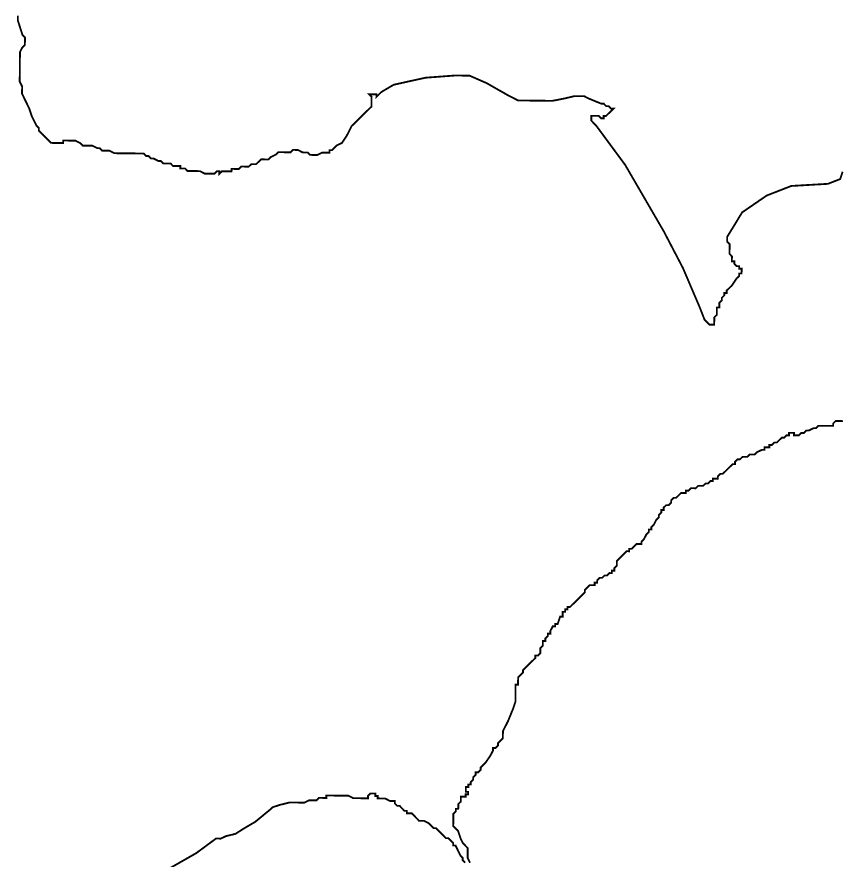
# Model space of a CAD drawing. Header units: metres. Extents: x 290190 to 339802, y 1811045 to 1991312.
# Drawn here: x 307362 to 308719, y 1928185 to 1929574 of the extents above; entities that cross this region are included whole.
import ezdxf

# ---------------------------------------------------------------- set-up
doc = ezdxf.new("R2010")
doc.units = ezdxf.units.M
doc.header["$MEASUREMENT"] = 0
doc.layers.add('HAZARDS LINE', color=1, linetype='Continuous')

msp = doc.modelspace()

# ---------------------------------------------------------------- linework, layer by layer
at = {"layer": 'HAZARDS LINE', "lineweight": 18}
for points in [[(308722.8, 1929318.9, 3.02, 3.02, 0), (308718.7, 1929306.9, 3.02, 3.02, 0), (308698.5, 1929299, 3.02, 3.02, 0), (308638.1, 1929295.5, 3.02, 3.02, 0), (308597.6, 1929279.7, 3.02, 3.02, 0), (308557.1, 1929251.9, 3.02, 3.02, 0), (308544.9, 1929231.8, 3.02, 3.02, 0), (308532.6, 1929211.8, 3.02, 3.02, 0), (308532.6, 1929207.8, 3.02, 3.02, 0), (308532.5, 1929203.7, 3.02, 3.02, 0), (308536.5, 1929199.7, 3.02, 3.02, 0), (308536.5, 1929195.6, 3.02, 3.02, 0), (308536.5, 1929191.6, 3.02, 3.02, 0), (308536.4, 1929187.6, 3.02, 3.02, 0), (308536.4, 1929183.6, 3.02, 3.02, 0), (308540.4, 1929179.5, 3.02, 3.02, 0), (308540.3, 1929175.5, 3.02, 3.02, 0), (308540.3, 1929171.4, 3.02, 3.02, 0), (308544.3, 1929171.4, 3.02, 3.02, 0), (308544.3, 1929167.4, 3.02, 3.02, 0), (308548.3, 1929163.3, 3.02, 3.02, 0), (308552.3, 1929163.3, 3.02, 3.02, 0), (308552.3, 1929159.3, 3.02, 3.02, 0), (308556.3, 1929159.2, 3.02, 3.02, 0), (308556.3, 1929155.2, 3.02, 3.02, 0), (308556.2, 1929151.2, 3.02, 3.02, 0), (308552.2, 1929151.2, 3.02, 3.02, 0), (308552.2, 1929147.2, 3.02, 3.02, 0), (308548.1, 1929143.2, 3.02, 3.02, 0), (308540, 1929131.2, 3.02, 3.02, 0), (308535.9, 1929127.2, 3.02, 3.02, 0), (308531.8, 1929123.2, 3.02, 3.02, 0), (308531.8, 1929119.1, 3.02, 3.02, 0), (308527.8, 1929119.2, 3.02, 3.02, 0), (308527.7, 1929115.2, 3.02, 3.02, 0), (308523.7, 1929111.2, 3.02, 3.02, 0), (308523.6, 1929107.1, 3.02, 3.02, 0), (308519.6, 1929103.1, 3.02, 3.02, 0), (308519.5, 1929099.1, 3.02, 3.02, 0), (308519.5, 1929095.1, 3.02, 3.02, 0), (308515.5, 1929095.1, 3.02, 3.02, 0), (308515.5, 1929091.1, 3.02, 3.02, 0), (308515.4, 1929087.1, 3.02, 3.02, 0), (308515.4, 1929083, 3.02, 3.02, 0), (308511.3, 1929079, 3.02, 3.02, 0), (308511.2, 1929071, 3.02, 3.02, 0), (308511.2, 1929067, 3.02, 3.02, 0), (308503.2, 1929067, 3.02, 3.02, 0), (308495.2, 1929075.2, 3.02, 3.02, 0), (308487.3, 1929095.4, 3.02, 3.02, 0), (308459.7, 1929160.1, 3.02, 3.02, 0), (308428, 1929220.8, 3.02, 3.02, 0), (308364.5, 1929330.1, 3.02, 3.02, 0), (308316.7, 1929394.9, 3.02, 3.02, 0), (308308.7, 1929403.1, 3.02, 3.02, 0), (308308.8, 1929407.1, 3.02, 3.02, 0), (308308.8, 1929411.1, 3.02, 3.02, 0), (308320.9, 1929411, 3.02, 3.02, 0), (308324.9, 1929407, 3.02, 3.02, 0), (308328.9, 1929406.9, 3.02, 3.02, 0), (308328.9, 1929410.9, 3.02, 3.02, 0), (308333, 1929410.9, 3.02, 3.02, 0), (308337, 1929414.9, 3.02, 3.02, 0), (308341.1, 1929418.9, 3.02, 3.02, 0), (308345.1, 1929422.9, 3.02, 3.02, 0), (308341.1, 1929422.9, 3.02, 3.02, 0), (308337.1, 1929427, 3.02, 3.02, 0), (308333.1, 1929427, 3.02, 3.02, 0), (308329.1, 1929431.1, 3.02, 3.02, 0), (308325.1, 1929431.1, 3.02, 3.02, 0), (308305, 1929439.3, 3.02, 3.02, 0), (308297, 1929443.4, 3.02, 3.02, 0), (308280.9, 1929443.6, 3.02, 3.02, 0), (308264.7, 1929439.7, 3.02, 3.02, 0), (308244.6, 1929435.8, 3.02, 3.02, 0), (308208.3, 1929436.2, 3.02, 3.02, 0), (308188.2, 1929436.3, 3.02, 3.02, 0), (308172.1, 1929444.5, 3.02, 3.02, 0), (308136.1, 1929465, 3.02, 3.02, 0), (308108, 1929477.3, 3.02, 3.02, 0), (308083.8, 1929477.5, 3.02, 3.02, 0), (308035.5, 1929473.9, 3.02, 3.02, 0), (307983, 1929462.3, 3.02, 3.02, 0), (307962.8, 1929450.4, 3.02, 3.02, 0), (307954.6, 1929442.4, 3.02, 3.02, 0), (307954.7, 1929446.4, 3.02, 3.02, 0), (307950.6, 1929446.5, 3.02, 3.02, 0), (307946.6, 1929446.5, 3.02, 3.02, 0), (307942.6, 1929446.5, 3.02, 3.02, 0), (307946.6, 1929442.5, 3.02, 3.02, 0), (307946.5, 1929438.4, 3.02, 3.02, 0), (307946.5, 1929434.4, 3.02, 3.02, 0), (307946.5, 1929430.4, 3.02, 3.02, 0), (307946.4, 1929426.3, 3.02, 3.02, 0), (307938.3, 1929418.4, 3.02, 3.02, 0), (307934.2, 1929414.4, 3.02, 3.02, 0), (307930.2, 1929410.4, 3.02, 3.02, 0), (307918, 1929398.4, 3.02, 3.02, 0), (307913.9, 1929394.4, 3.02, 3.02, 0), (307909.8, 1929386.4, 3.02, 3.02, 0), (307905.7, 1929378.4, 3.02, 3.02, 0), (307897.6, 1929366.3, 3.02, 3.02, 0), (307889.5, 1929362.4, 3.02, 3.02, 0), (307881.4, 1929354.4, 3.02, 3.02, 0), (307877.3, 1929354.4, 3.02, 3.02, 0), (307877.3, 1929350.4, 3.02, 3.02, 0), (307873.3, 1929350.4, 3.02, 3.02, 0), (307869.3, 1929350.5, 3.02, 3.02, 0), (307865.2, 1929350.5, 3.02, 3.02, 0), (307857.1, 1929346.6, 3.02, 3.02, 0), (307853.1, 1929346.6, 3.02, 3.02, 0), (307845.1, 1929346.7, 3.02, 3.02, 0), (307841.1, 1929350.7, 3.02, 3.02, 0), (307833, 1929350.8, 3.02, 3.02, 0), (307825, 1929354.9, 3.02, 3.02, 0), (307821, 1929354.9, 3.02, 3.02, 0), (307816.9, 1929355, 3.02, 3.02, 0), (307812.9, 1929351, 3.02, 3.02, 0), (307804.8, 1929351, 3.02, 3.02, 0), (307800.8, 1929351.1, 3.02, 3.02, 0), (307792.7, 1929351.1, 3.02, 3.02, 0), (307788.7, 1929347.1, 3.02, 3.02, 0), (307780.6, 1929343.2, 3.02, 3.02, 0), (307776.5, 1929339.2, 3.02, 3.02, 0), (307772.5, 1929339.2, 3.02, 3.02, 0), (307768.5, 1929339.3, 3.02, 3.02, 0), (307764.4, 1929339.3, 3.02, 3.02, 0), (307760.4, 1929335.3, 3.02, 3.02, 0), (307756.3, 1929331.3, 3.02, 3.02, 0), (307748.3, 1929331.4, 3.02, 3.02, 0), (307744.2, 1929327.4, 3.02, 3.02, 0), (307740.2, 1929327.4, 3.02, 3.02, 0), (307732.1, 1929327.5, 3.02, 3.02, 0), (307728.1, 1929323.5, 3.02, 3.02, 0), (307724, 1929323.5, 3.02, 3.02, 0), (307720, 1929323.6, 3.02, 3.02, 0), (307716, 1929323.6, 3.02, 3.02, 0), (307715.9, 1929319.6, 3.02, 3.02, 0), (307711.9, 1929319.6, 3.02, 3.02, 0), (307699.8, 1929319.7, 3.02, 3.02, 0), (307695.8, 1929315.7, 3.02, 3.02, 0), (307695.8, 1929319.8, 3.02, 3.02, 0), (307691.8, 1929319.8, 3.02, 3.02, 0), (307687.7, 1929315.8, 3.02, 3.02, 0), (307683.7, 1929315.8, 3.02, 3.02, 0), (307675.6, 1929315.9, 3.02, 3.02, 0), (307671.6, 1929315.9, 3.02, 3.02, 0), (307663.6, 1929320, 3.02, 3.02, 0), (307651.5, 1929320.1, 3.02, 3.02, 0), (307647.5, 1929320.2, 3.02, 3.02, 0), (307643.4, 1929320.2, 3.02, 3.02, 0), (307639.4, 1929324.3, 3.02, 3.02, 0), (307635.4, 1929324.3, 3.02, 3.02, 0), (307631.4, 1929324.3, 3.02, 3.02, 0), (307631.4, 1929328.4, 3.02, 3.02, 0), (307619.3, 1929328.5, 3.02, 3.02, 0), (307615.4, 1929332.5, 3.02, 3.02, 0), (307611.3, 1929332.6, 3.02, 3.02, 0), (307607.3, 1929332.6, 3.02, 3.02, 0), (307603.3, 1929332.6, 3.02, 3.02, 0), (307599.3, 1929336.7, 3.02, 3.02, 0), (307595.3, 1929336.7, 3.02, 3.02, 0), (307587.2, 1929340.8, 3.02, 3.02, 0), (307583.2, 1929340.9, 3.02, 3.02, 0), (307579.2, 1929344.9, 3.02, 3.02, 0), (307575.2, 1929345, 3.02, 3.02, 0), (307571.2, 1929349, 3.02, 3.02, 0), (307567.2, 1929349.1, 3.02, 3.02, 0), (307563.1, 1929349.1, 3.02, 3.02, 0), (307559.1, 1929349.1, 3.02, 3.02, 0), (307555.1, 1929349.2, 3.02, 3.02, 0), (307551.1, 1929349.2, 3.02, 3.02, 0), (307547, 1929349.2, 3.02, 3.02, 0), (307543, 1929349.3, 3.02, 3.02, 0), (307539, 1929349.3, 3.02, 3.02, 0), (307534.9, 1929349.3, 3.02, 3.02, 0), (307526.9, 1929349.4, 3.02, 3.02, 0), (307522.9, 1929349.5, 3.02, 3.02, 0), (307514.8, 1929353.6, 3.02, 3.02, 0), (307510.8, 1929353.6, 3.02, 3.02, 0), (307506.8, 1929353.6, 3.02, 3.02, 0), (307502.8, 1929353.7, 3.02, 3.02, 0), (307498.8, 1929357.7, 3.02, 3.02, 0), (307494.7, 1929357.8, 3.02, 3.02, 0), (307486.7, 1929361.9, 3.02, 3.02, 0), (307482.7, 1929361.9, 3.02, 3.02, 0), (307478.7, 1929361.9, 3.02, 3.02, 0), (307474.6, 1929362, 3.02, 3.02, 0), (307470.6, 1929362, 3.02, 3.02, 0), (307466.6, 1929366.1, 3.02, 3.02, 0), (307458.6, 1929370.2, 3.02, 3.02, 0), (307454.6, 1929370.2, 3.02, 3.02, 0), (307450.5, 1929370.2, 3.02, 3.02, 0), (307446.5, 1929370.3, 3.02, 3.02, 0), (307442.5, 1929370.3, 3.02, 3.02, 0), (307438.5, 1929370.3, 3.02, 3.02, 0), (307438.4, 1929366.3, 3.02, 3.02, 0), (307434.4, 1929366.3, 3.02, 3.02, 0), (307430.4, 1929366.4, 3.02, 3.02, 0), (307426.4, 1929366.4, 3.02, 3.02, 0), (307422.3, 1929366.4, 3.02, 3.02, 0), (307418.3, 1929366.5, 3.02, 3.02, 0), (307414.3, 1929370.5, 3.02, 3.02, 0), (307410.3, 1929374.6, 3.02, 3.02, 0), (307406.3, 1929378.7, 3.02, 3.02, 0), (307402.3, 1929382.7, 3.02, 3.02, 0), (307398.3, 1929386.8, 3.02, 3.02, 0), (307398.4, 1929390.8, 3.02, 3.02, 0), (307394.4, 1929394.9, 3.02, 3.02, 0), (307390.4, 1929403, 3.02, 3.02, 0), (307386.5, 1929411.1, 3.02, 3.02, 0), (307382.5, 1929423.2, 3.02, 3.02, 0), (307378.6, 1929431.3, 3.02, 3.02, 0), (307374.6, 1929439.4, 3.02, 3.02, 0), (307370.7, 1929447.5, 3.02, 3.02, 0), (307370.7, 1929451.5, 3.02, 3.02, 0), (307370.8, 1929459.5, 3.02, 3.02, 0), (307366.8, 1929467.6, 3.02, 3.02, 0), (307366.9, 1929475.7, 3.02, 3.02, 0), (307366.9, 1929479.7, 3.02, 3.02, 0), (307367, 1929487.8, 3.02, 3.02, 0), (307367, 1929491.8, 3.02, 3.02, 0), (307367.1, 1929499.9, 3.02, 3.02, 0), (307367.1, 1929503.9, 3.02, 3.02, 0), (307367.2, 1929507.9, 3.02, 3.02, 0), (307367.2, 1929511.9, 3.02, 3.02, 0), (307367.2, 1929516, 3.02, 3.02, 0), (307371.3, 1929524, 3.02, 3.02, 0), (307375.4, 1929528, 3.02, 3.02, 0), (307375.4, 1929532, 3.02, 3.02, 0), (307375.5, 1929536, 3.02, 3.02, 0), (307375.5, 1929540.1, 3.02, 3.02, 0), (307371.5, 1929544.1, 3.02, 3.02, 0), (307367.6, 1929556.2, 3.02, 3.02, 0), (307363.7, 1929568.4, 3.02, 3.02, 0), (307363.7, 1929576.4, 3.02, 3.02, 0)], [(308108.8, 1928180.2, 3.02, 3.02, 0), (308104.9, 1928188.3, 3.02, 3.02, 0), (308104.9, 1928192.3, 3.02, 3.02, 0), (308104.9, 1928196.3, 3.02, 3.02, 0), (308105, 1928200.4, 3.02, 3.02, 0), (308105, 1928204.4, 3.02, 3.02, 0), (308101, 1928208.5, 3.02, 3.02, 0), (308097, 1928212.5, 3.02, 3.02, 0), (308093.1, 1928220.6, 3.02, 3.02, 0), (308089.1, 1928232.7, 3.02, 3.02, 0), (308085.1, 1928236.8, 3.02, 3.02, 0), (308081.1, 1928240.9, 3.02, 3.02, 0), (308081.2, 1928244.9, 3.02, 3.02, 0), (308081.2, 1928248.9, 3.02, 3.02, 0), (308081.3, 1928252.9, 3.02, 3.02, 0), (308081.3, 1928257, 3.02, 3.02, 0), (308081.3, 1928261, 3.02, 3.02, 0), (308085.4, 1928265, 3.02, 3.02, 0), (308085.4, 1928269, 3.02, 3.02, 0), (308089.4, 1928269, 3.02, 3.02, 0), (308089.5, 1928273, 3.02, 3.02, 0), (308089.5, 1928277, 3.02, 3.02, 0), (308093.6, 1928281, 3.02, 3.02, 0), (308093.6, 1928285.1, 3.02, 3.02, 0), (308093.6, 1928289.1, 3.02, 3.02, 0), (308097.7, 1928289.1, 3.02, 3.02, 0), (308101.7, 1928289, 3.02, 3.02, 0), (308101.7, 1928293.1, 3.02, 3.02, 0), (308105.8, 1928293, 3.02, 3.02, 0), (308105.8, 1928297, 3.02, 3.02, 0), (308101.8, 1928297.1, 3.02, 3.02, 0), (308101.8, 1928301.1, 3.02, 3.02, 0), (308101.8, 1928305.1, 3.02, 3.02, 0), (308105.9, 1928305.1, 3.02, 3.02, 0), (308105.9, 1928309.1, 3.02, 3.02, 0), (308109.9, 1928309.1, 3.02, 3.02, 0), (308110, 1928313.1, 3.02, 3.02, 0), (308114, 1928317.1, 3.02, 3.02, 0), (308114.1, 1928321.1, 3.02, 3.02, 0), (308118.1, 1928325.1, 3.02, 3.02, 0), (308118.2, 1928329.2, 3.02, 3.02, 0), (308122.2, 1928329.1, 3.02, 3.02, 0), (308126.3, 1928333.1, 3.02, 3.02, 0), (308126.3, 1928337.2, 3.02, 3.02, 0), (308130.3, 1928341.1, 3.02, 3.02, 0), (308134.4, 1928345.1, 3.02, 3.02, 0), (308142.6, 1928357.2, 3.02, 3.02, 0), (308146.7, 1928365.2, 3.02, 3.02, 0), (308146.7, 1928369.2, 3.02, 3.02, 0), (308150.7, 1928369.2, 3.02, 3.02, 0), (308154.8, 1928373.2, 3.02, 3.02, 0), (308154.8, 1928377.2, 3.02, 3.02, 0), (308158.9, 1928381.2, 3.02, 3.02, 0), (308163, 1928385.2, 3.02, 3.02, 0), (308163, 1928389.2, 3.02, 3.02, 0), (308163, 1928393.2, 3.02, 3.02, 0), (308163.1, 1928397.3, 3.02, 3.02, 0), (308171.3, 1928413.3, 3.02, 3.02, 0), (308179.5, 1928433.4, 3.02, 3.02, 0), (308183.6, 1928445.4, 3.02, 3.02, 0), (308183.7, 1928457.5, 3.02, 3.02, 0), (308183.8, 1928469.6, 3.02, 3.02, 0), (308183.9, 1928473.6, 3.02, 3.02, 0), (308187.9, 1928473.6, 3.02, 3.02, 0), (308187.9, 1928477.6, 3.02, 3.02, 0), (308188, 1928481.6, 3.02, 3.02, 0), (308188, 1928485.7, 3.02, 3.02, 0), (308192.1, 1928489.7, 3.02, 3.02, 0), (308196.1, 1928493.6, 3.02, 3.02, 0), (308196.1, 1928497.7, 3.02, 3.02, 0), (308200.2, 1928501.7, 3.02, 3.02, 0), (308204.3, 1928505.7, 3.02, 3.02, 0), (308208.3, 1928509.7, 3.02, 3.02, 0), (308216.5, 1928517.6, 3.02, 3.02, 0), (308216.5, 1928521.7, 3.02, 3.02, 0), (308220.5, 1928521.6, 3.02, 3.02, 0), (308224.6, 1928525.6, 3.02, 3.02, 0), (308224.6, 1928529.7, 3.02, 3.02, 0), (308224.7, 1928533.7, 3.02, 3.02, 0), (308228.7, 1928537.7, 3.02, 3.02, 0), (308228.8, 1928541.7, 3.02, 3.02, 0), (308228.8, 1928545.7, 3.02, 3.02, 0), (308232.8, 1928545.7, 3.02, 3.02, 0), (308232.8, 1928549.7, 3.02, 3.02, 0), (308236.9, 1928553.7, 3.02, 3.02, 0), (308236.9, 1928557.7, 3.02, 3.02, 0), (308241, 1928557.7, 3.02, 3.02, 0), (308241, 1928561.7, 3.02, 3.02, 0), (308245.1, 1928569.8, 3.02, 3.02, 0), (308249.1, 1928569.7, 3.02, 3.02, 0), (308249.2, 1928573.8, 3.02, 3.02, 0), (308253.2, 1928573.7, 3.02, 3.02, 0), (308257.3, 1928585.8, 3.02, 3.02, 0), (308261.4, 1928585.7, 3.02, 3.02, 0), (308261.4, 1928589.8, 3.02, 3.02, 0), (308261.4, 1928593.8, 3.02, 3.02, 0), (308265.5, 1928593.8, 3.02, 3.02, 0), (308265.5, 1928597.8, 3.02, 3.02, 0), (308269.5, 1928597.7, 3.02, 3.02, 0), (308269.5, 1928601.8, 3.02, 3.02, 0), (308273.6, 1928601.7, 3.02, 3.02, 0), (308277.6, 1928605.7, 3.02, 3.02, 0), (308281.7, 1928609.7, 3.02, 3.02, 0), (308285.8, 1928613.7, 3.02, 3.02, 0), (308289.8, 1928617.7, 3.02, 3.02, 0), (308293.9, 1928621.7, 3.02, 3.02, 0), (308298, 1928625.7, 3.02, 3.02, 0), (308298, 1928629.7, 3.02, 3.02, 0), (308302, 1928633.7, 3.02, 3.02, 0), (308306.1, 1928637.7, 3.02, 3.02, 0), (308310.1, 1928637.7, 3.02, 3.02, 0), (308314.2, 1928637.6, 3.02, 3.02, 0), (308314.2, 1928641.7, 3.02, 3.02, 0), (308318.2, 1928641.6, 3.02, 3.02, 0), (308318.3, 1928645.7, 3.02, 3.02, 0), (308322.3, 1928649.7, 3.02, 3.02, 0), (308326.4, 1928649.6, 3.02, 3.02, 0), (308330.4, 1928653.6, 3.02, 3.02, 0), (308334.4, 1928653.6, 3.02, 3.02, 0), (308338.5, 1928657.6, 3.02, 3.02, 0), (308342.5, 1928657.5, 3.02, 3.02, 0), (308342.6, 1928661.6, 3.02, 3.02, 0), (308346.6, 1928661.5, 3.02, 3.02, 0), (308346.6, 1928665.6, 3.02, 3.02, 0), (308350.7, 1928669.6, 3.02, 3.02, 0), (308350.8, 1928677.6, 3.02, 3.02, 0), (308354.8, 1928681.6, 3.02, 3.02, 0), (308358.9, 1928685.6, 3.02, 3.02, 0), (308362.9, 1928689.6, 3.02, 3.02, 0), (308367, 1928693.6, 3.02, 3.02, 0), (308371, 1928693.5, 3.02, 3.02, 0), (308371.1, 1928697.6, 3.02, 3.02, 0), (308375.1, 1928697.5, 3.02, 3.02, 0), (308379.2, 1928701.5, 3.02, 3.02, 0), (308383.2, 1928705.5, 3.02, 3.02, 0), (308387.3, 1928705.5, 3.02, 3.02, 0), (308391.3, 1928705.5, 3.02, 3.02, 0), (308391.3, 1928709.5, 3.02, 3.02, 0), (308395.4, 1928713.5, 3.02, 3.02, 0), (308399.5, 1928721.5, 3.02, 3.02, 0), (308403.5, 1928725.5, 3.02, 3.02, 0), (308403.6, 1928729.5, 3.02, 3.02, 0), (308407.6, 1928729.5, 3.02, 3.02, 0), (308407.6, 1928733.5, 3.02, 3.02, 0), (308411.7, 1928737.5, 3.02, 3.02, 0), (308415.8, 1928745.5, 3.02, 3.02, 0), (308419.9, 1928749.5, 3.02, 3.02, 0), (308419.9, 1928753.5, 3.02, 3.02, 0), (308424, 1928757.5, 3.02, 3.02, 0), (308424, 1928761.6, 3.02, 3.02, 0), (308428, 1928761.5, 3.02, 3.02, 0), (308428, 1928765.6, 3.02, 3.02, 0), (308432.1, 1928769.6, 3.02, 3.02, 0), (308436.1, 1928769.5, 3.02, 3.02, 0), (308440.2, 1928773.5, 3.02, 3.02, 0), (308440.2, 1928777.5, 3.02, 3.02, 0), (308444.3, 1928781.5, 3.02, 3.02, 0), (308448.3, 1928781.5, 3.02, 3.02, 0), (308452.4, 1928785.5, 3.02, 3.02, 0), (308456.4, 1928789.5, 3.02, 3.02, 0), (308460.5, 1928789.4, 3.02, 3.02, 0), (308464.5, 1928789.4, 3.02, 3.02, 0), (308464.5, 1928793.4, 3.02, 3.02, 0), (308468.6, 1928793.4, 3.02, 3.02, 0), (308472.6, 1928797.4, 3.02, 3.02, 0), (308476.7, 1928797.4, 3.02, 3.02, 0), (308480.7, 1928797.3, 3.02, 3.02, 0), (308484.7, 1928801.3, 3.02, 3.02, 0), (308488.8, 1928801.3, 3.02, 3.02, 0), (308492.8, 1928801.3, 3.02, 3.02, 0), (308496.9, 1928805.2, 3.02, 3.02, 0), (308500.9, 1928805.2, 3.02, 3.02, 0), (308505, 1928809.2, 3.02, 3.02, 0), (308509, 1928809.2, 3.02, 3.02, 0), (308509, 1928813.2, 3.02, 3.02, 0), (308513, 1928813.2, 3.02, 3.02, 0), (308517.1, 1928813.1, 3.02, 3.02, 0), (308517.1, 1928817.2, 3.02, 3.02, 0), (308521.2, 1928821.1, 3.02, 3.02, 0), (308525.2, 1928821.1, 3.02, 3.02, 0), (308529.3, 1928825.1, 3.02, 3.02, 0), (308533.3, 1928829.1, 3.02, 3.02, 0), (308537.4, 1928833.1, 3.02, 3.02, 0), (308541.4, 1928837.1, 3.02, 3.02, 0), (308545.5, 1928837, 3.02, 3.02, 0), (308545.5, 1928841.1, 3.02, 3.02, 0), (308549.6, 1928845.1, 3.02, 3.02, 0), (308553.6, 1928845, 3.02, 3.02, 0), (308557.7, 1928849, 3.02, 3.02, 0), (308561.7, 1928849, 3.02, 3.02, 0), (308565.7, 1928849, 3.02, 3.02, 0), (308569.8, 1928853, 3.02, 3.02, 0), (308573.8, 1928852.9, 3.02, 3.02, 0), (308577.8, 1928852.9, 3.02, 3.02, 0), (308581.9, 1928856.9, 3.02, 3.02, 0), (308590, 1928860.8, 3.02, 3.02, 0), (308594, 1928860.8, 3.02, 3.02, 0), (308594, 1928864.8, 3.02, 3.02, 0), (308598.1, 1928864.8, 3.02, 3.02, 0), (308602.1, 1928864.8, 3.02, 3.02, 0), (308602.1, 1928868.8, 3.02, 3.02, 0), (308606.2, 1928868.7, 3.02, 3.02, 0), (308610.2, 1928872.7, 3.02, 3.02, 0), (308614.2, 1928872.7, 3.02, 3.02, 0), (308618.3, 1928876.7, 3.02, 3.02, 0), (308622.4, 1928880.7, 3.02, 3.02, 0), (308626.4, 1928880.7, 3.02, 3.02, 0), (308630.5, 1928884.7, 3.02, 3.02, 0), (308634.5, 1928884.6, 3.02, 3.02, 0), (308634.5, 1928888.6, 3.02, 3.02, 0), (308638.6, 1928888.6, 3.02, 3.02, 0), (308642.6, 1928888.6, 3.02, 3.02, 0), (308642.5, 1928884.5, 3.02, 3.02, 0), (308646.6, 1928884.5, 3.02, 3.02, 0), (308650.6, 1928884.5, 3.02, 3.02, 0), (308654.7, 1928888.5, 3.02, 3.02, 0), (308658.7, 1928888.4, 3.02, 3.02, 0), (308662.8, 1928892.4, 3.02, 3.02, 0), (308666.8, 1928892.4, 3.02, 3.02, 0), (308674.9, 1928896.4, 3.02, 3.02, 0), (308678.9, 1928896.3, 3.02, 3.02, 0), (308683, 1928900.3, 3.02, 3.02, 0), (308687, 1928900.3, 3.02, 3.02, 0), (308691, 1928900.2, 3.02, 3.02, 0), (308699.1, 1928900.2, 3.02, 3.02, 0), (308703.1, 1928900.1, 3.02, 3.02, 0), (308707.1, 1928900.1, 3.02, 3.02, 0), (308707.2, 1928904.1, 3.02, 3.02, 0), (308711.2, 1928908.1, 3.02, 3.02, 0), (308715.2, 1928908.1, 3.02, 3.02, 0), (308719.3, 1928908.1, 3.02, 3.02, 0), (308723.3, 1928908, 3.02, 3.02, 0)], [(307609.3, 1928168.4, 3.02, 3.02, 0), (307657.9, 1928196.2, 3.02, 3.02, 0), (307690.3, 1928220.1, 3.02, 3.02, 0), (307698.3, 1928220, 3.02, 3.02, 0), (307706.4, 1928224, 3.02, 3.02, 0), (307722.6, 1928227.9, 3.02, 3.02, 0), (307734.7, 1928235.8, 3.02, 3.02, 0), (307755, 1928247.7, 3.02, 3.02, 0), (307779.3, 1928267.7, 3.02, 3.02, 0), (307783.4, 1928271.6, 3.02, 3.02, 0), (307795.5, 1928275.6, 3.02, 3.02, 0), (307811.6, 1928279.5, 3.02, 3.02, 0), (307831.8, 1928279.3, 3.02, 3.02, 0), (307835.8, 1928279.2, 3.02, 3.02, 0), (307843.9, 1928283.2, 3.02, 3.02, 0), (307851.9, 1928283.1, 3.02, 3.02, 0), (307856, 1928283.1, 3.02, 3.02, 0), (307860, 1928287.1, 3.02, 3.02, 0), (307872.1, 1928287, 3.02, 3.02, 0), (307872.1, 1928291, 3.02, 3.02, 0), (307876.2, 1928291, 3.02, 3.02, 0), (307880.2, 1928290.9, 3.02, 3.02, 0), (307884.2, 1928290.9, 3.02, 3.02, 0), (307892.3, 1928290.8, 3.02, 3.02, 0), (307896.3, 1928290.8, 3.02, 3.02, 0), (307900.3, 1928290.8, 3.02, 3.02, 0), (307904.4, 1928290.7, 3.02, 3.02, 0), (307908.4, 1928290.7, 3.02, 3.02, 0), (307916.4, 1928286.6, 3.02, 3.02, 0), (307920.4, 1928286.6, 3.02, 3.02, 0), (307928.5, 1928286.5, 3.02, 3.02, 0), (307932.5, 1928286.5, 3.02, 3.02, 0), (307936.5, 1928286.4, 3.02, 3.02, 0), (307940.6, 1928286.4, 3.02, 3.02, 0), (307940.6, 1928290.4, 3.02, 3.02, 0), (307944.7, 1928294.4, 3.02, 3.02, 0), (307948.7, 1928294.4, 3.02, 3.02, 0), (307952.7, 1928294.3, 3.02, 3.02, 0), (307952.7, 1928290.3, 3.02, 3.02, 0), (307956.7, 1928290.3, 3.02, 3.02, 0), (307956.7, 1928286.3, 3.02, 3.02, 0), (307960.7, 1928286.2, 3.02, 3.02, 0), (307964.7, 1928286.2, 3.02, 3.02, 0), (307968.8, 1928286.2, 3.02, 3.02, 0), (307976.8, 1928282.1, 3.02, 3.02, 0), (307980.8, 1928282, 3.02, 3.02, 0), (307984.8, 1928282, 3.02, 3.02, 0), (307984.8, 1928278, 3.02, 3.02, 0), (307988.8, 1928273.9, 3.02, 3.02, 0), (307992.8, 1928273.9, 3.02, 3.02, 0), (307996.8, 1928269.8, 3.02, 3.02, 0), (308000.8, 1928265.7, 3.02, 3.02, 0), (308004.8, 1928265.7, 3.02, 3.02, 0), (308004.8, 1928261.7, 3.02, 3.02, 0), (308008.8, 1928261.6, 3.02, 3.02, 0), (308012.9, 1928261.6, 3.02, 3.02, 0), (308016.9, 1928257.5, 3.02, 3.02, 0), (308024.8, 1928249.4, 3.02, 3.02, 0), (308028.9, 1928249.4, 3.02, 3.02, 0), (308032.9, 1928249.3, 3.02, 3.02, 0), (308040.9, 1928245.2, 3.02, 3.02, 0), (308044.9, 1928241.2, 3.02, 3.02, 0), (308048.9, 1928237.1, 3.02, 3.02, 0), (308052.9, 1928237.1, 3.02, 3.02, 0), (308056.9, 1928233, 3.02, 3.02, 0), (308060.9, 1928229, 3.02, 3.02, 0), (308064.9, 1928224.9, 3.02, 3.02, 0), (308068.9, 1928220.8, 3.02, 3.02, 0), (308072.9, 1928220.8, 3.02, 3.02, 0), (308076.9, 1928216.7, 3.02, 3.02, 0), (308080.9, 1928212.7, 3.02, 3.02, 0), (308080.9, 1928208.6, 3.02, 3.02, 0), (308084.9, 1928208.6, 3.02, 3.02, 0), (308088.9, 1928200.5, 3.02, 3.02, 0), (308092.8, 1928192.4, 3.02, 3.02, 0), (308096.8, 1928188.4, 3.02, 3.02, 0), (308096.8, 1928184.3, 3.02, 3.02, 0), (308100.8, 1928180.3, 3.02, 3.02, 0)]]:
    msp.add_lwpolyline(points, format="xyseb", dxfattribs=at)

doc.saveas('drawing.dxf')
